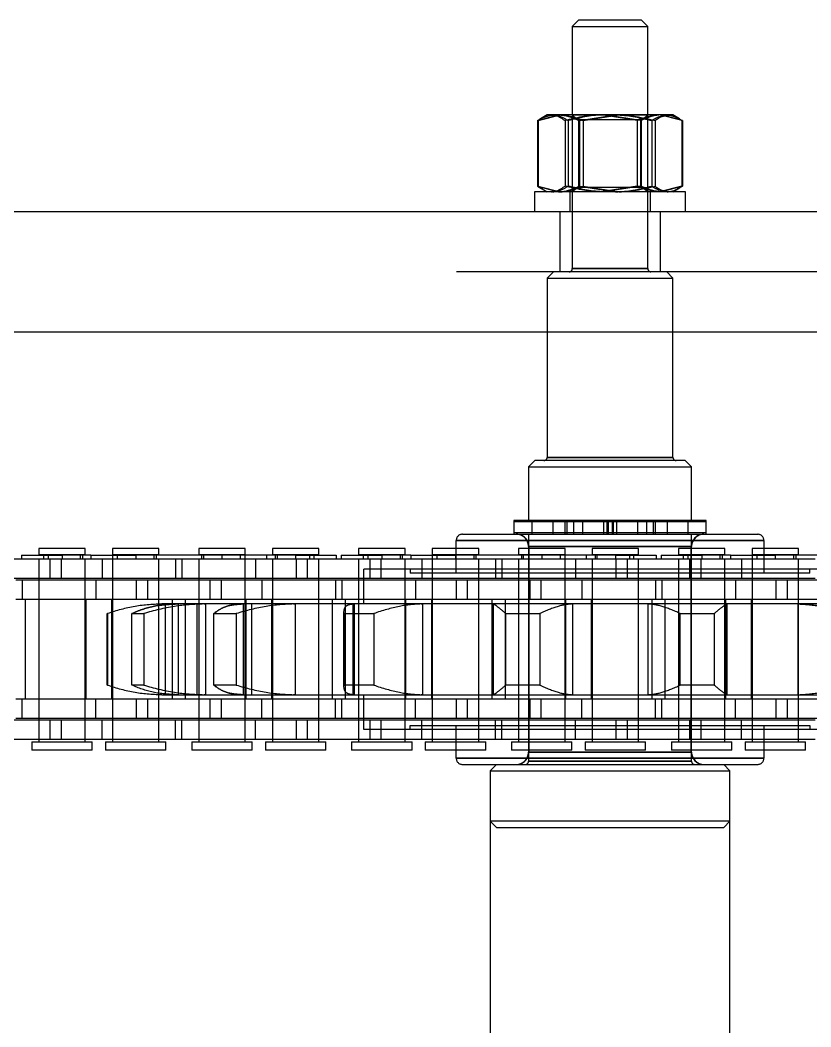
# Model space of a CAD drawing. Header units: metres. Extents: x 0 to 21025, y 0 to 14850.
# Drawn here: x 3496.2 to 3559, y 9271.4 to 9351.4 of the extents above; entities that cross this region are included whole.
import ezdxf

# ---------------------------------------------------------------- set-up
doc = ezdxf.new("R2010")
doc.units = ezdxf.units.M
doc.header["$LTSCALE"] = 25
doc.linetypes.add('HIDDEN2', pattern=[4.7625, 3.175, -1.5875])
doc.layers.add('SL4', color=4, linetype='Continuous')
doc.layers.add('ST1', color=7, linetype='HIDDEN2')

msp = doc.modelspace()

# ---------------------------------------------------------------- linework, layer by layer
at = {"layer": 'SL4'}
for p, q in [((3540.552, 9351.384), (3540.052, 9350.884)), ((3545.552, 9351.384), (3540.552, 9351.384)), ((3546.052, 9350.884), (3545.552, 9351.384)), ((3540.052, 9350.884), (3540.052, 9343.849)), ((3540.052, 9350.884), (3546.052, 9350.884)), ((3546.052, 9343.849), (3546.052, 9350.884)), ((3537.301, 9343.402), (3537.301, 9338.195)), ((3537.337, 9343.402), (3539.123, 9343.849)), ((3537.337, 9343.402), (3537.337, 9338.195)), ((3538.052, 9343.849), (3537.667, 9343.627)), ((3539.123, 9343.849), (3538.052, 9343.849)), ((3543.766, 9343.849), (3539.123, 9343.849)), ((3540.909, 9343.402), (3543.766, 9343.849)), ((3540.909, 9343.402), (3540.909, 9338.195)), ((3547.695, 9343.849), (3543.766, 9343.849)), ((3546.623, 9343.402), (3546.623, 9338.195)), ((3548.052, 9343.849), (3547.695, 9343.849)), ((3548.436, 9343.627), (3548.052, 9343.849)), ((3548.766, 9343.402), (3548.766, 9338.195)), ((3548.802, 9343.402), (3548.802, 9338.195)), ((3537.052, 9337.749), (3537.052, 9336.149)), ((3549.052, 9337.749), (3537.052, 9337.749)), ((3537.337, 9338.195), (3539.123, 9337.749)), ((3537.667, 9337.971), (3538.052, 9337.749)), ((3540.909, 9338.195), (3543.766, 9337.749)), ((3548.052, 9337.749), (3548.436, 9337.971)), ((3548.421, 9338.013), (3548.766, 9338.195)), ((3549.052, 9336.149), (3549.052, 9337.749)), ((4205.539, 9336.149), (2880.564, 9336.149)), ((2880.564, 9326.624), (4205.539, 9326.624))]:
    msp.add_line(p, q, dxfattribs=at)
for points, knots in [([(3537.337, 9343.402), (3537.427, 9343.478), (3537.539, 9343.575), (3537.656, 9343.608), (3537.68, 9343.615)], [0, 0, 0, 0, 0.793753, 1, 1, 1, 1]), ([(3539.123, 9343.849), (3539.165, 9343.848), (3539.768, 9343.842), (3540.359, 9343.614), (3540.909, 9343.402)], [0, 0, 0, 0, 0.070201, 1, 1, 1, 1]), ([(3543.766, 9343.849), (3543.834, 9343.848), (3544.798, 9343.842), (3545.744, 9343.614), (3546.623, 9343.402)], [0, 0, 0, 0, 0.070201, 1, 1, 1, 1]), ([(3546.623, 9343.402), (3546.713, 9343.469), (3547.062, 9343.731), (3547.425, 9343.799), (3547.695, 9343.849)], [0, 0, 0, 0, 0.2575513, 1, 1, 1, 1]), ([(3547.695, 9343.849), (3547.792, 9343.842), (3548.155, 9343.817), (3548.508, 9343.577), (3548.766, 9343.402)], [0, 0, 0, 0, 0.268634, 1, 1, 1, 1]), ([(3537.337, 9338.195), (3537.427, 9338.119), (3537.539, 9338.023), (3537.656, 9337.989), (3537.68, 9337.983)], [0, 0, 0, 0, 0.793753, 1, 1, 1, 1]), ([(3539.123, 9337.749), (3539.165, 9337.749), (3539.768, 9337.755), (3540.359, 9337.983), (3540.909, 9338.195)], [0, 0, 0, 0, 0.070201, 1, 1, 1, 1]), ([(3543.766, 9337.749), (3543.834, 9337.749), (3544.798, 9337.755), (3545.744, 9337.983), (3546.623, 9338.195)], [0, 0, 0, 0, 0.070201, 1, 1, 1, 1]), ([(3546.623, 9338.195), (3546.713, 9338.128), (3547.062, 9337.866), (3547.425, 9337.799), (3547.695, 9337.749)], [0, 0, 0, 0, 0.2575513, 1, 1, 1, 1])]:
    msp.add_open_spline(points, degree=3, knots=knots, dxfattribs=at)
at = {"layer": 'ST1'}
for p, q in [((3537.301, 9343.402), (3538.961, 9343.849)), ((3537.667, 9343.627), (3537.539, 9343.553)), ((3537.68, 9343.615), (3538.409, 9343.849)), ((3539.48, 9343.402), (3539.48, 9338.195)), ((3539.732, 9343.402), (3539.732, 9338.195)), ((3540.052, 9343.849), (3540.052, 9331.634)), ((3540.052, 9343.849), (3540.052, 9343.823)), ((3546.052, 9343.823), (3540.052, 9343.823)), ((3540.052, 9343.823), (3540.552, 9343.473)), ((3545.552, 9343.473), (3540.552, 9343.473)), ((3540.552, 9343.473), (3540.552, 9338.099)), ((3540.62, 9343.402), (3543.495, 9343.849)), ((3540.62, 9343.402), (3540.62, 9338.195)), ((3545.195, 9343.402), (3542.337, 9343.849)), ((3545.483, 9343.402), (3542.608, 9343.849)), ((3545.195, 9343.402), (3545.195, 9338.195)), ((3545.483, 9343.402), (3545.483, 9338.195)), ((3545.552, 9343.473), (3546.052, 9343.823)), ((3545.552, 9338.099), (3545.552, 9343.473)), ((3546.052, 9331.634), (3546.052, 9343.849)), ((3546.052, 9343.823), (3546.052, 9343.849)), ((3546.371, 9343.402), (3546.371, 9338.195)), ((3548.766, 9343.402), (3546.98, 9343.849)), ((3548.802, 9343.402), (3547.143, 9343.849)), ((3548.564, 9343.553), (3548.436, 9343.627)), ((3537.301, 9338.195), (3538.961, 9337.749)), ((3537.301, 9338.195), (3537.559, 9338.036)), ((3537.539, 9338.045), (3537.667, 9337.971)), ((3539.852, 9337.749), (3539.852, 9336.149)), ((3540.552, 9338.099), (3540.052, 9337.749)), ((3540.552, 9338.099), (3545.552, 9338.099)), ((3540.62, 9338.195), (3543.495, 9337.749)), ((3545.195, 9338.195), (3542.337, 9337.749)), ((3545.483, 9338.195), (3542.608, 9337.749)), ((3546.052, 9337.749), (3545.552, 9338.099)), ((3546.252, 9336.149), (3546.252, 9337.749)), ((3548.766, 9338.195), (3546.98, 9337.749)), ((3548.802, 9338.195), (3547.143, 9337.749)), ((3548.436, 9337.971), (3548.564, 9338.045)), ((3539.052, 9336.149), (3539.052, 9331.386)), ((3547.052, 9331.386), (3547.052, 9336.149)), ((4205.539, 9331.386), (2880.564, 9331.386)), ((3538.552, 9331.384), (3538.052, 9330.884)), ((3547.552, 9331.384), (3538.552, 9331.384)), ((3546.052, 9331.634), (3540.052, 9331.634)), ((3540.052, 9331.634), (3546.052, 9331.634)), ((3548.052, 9330.884), (3547.552, 9331.384)), ((3538.052, 9330.884), (3548.052, 9330.884)), ((3538.052, 9330.884), (3538.052, 9316.634)), ((3548.052, 9316.634), (3548.052, 9330.884)), ((2880.564, 9326.624), (4205.539, 9326.624)), ((3537.077, 9316.384), (3536.577, 9315.884)), ((3549.027, 9316.384), (3537.077, 9316.384)), ((3538.052, 9316.634), (3548.005, 9316.634)), ((3548.052, 9316.634), (3538.098, 9316.634)), ((3549.527, 9315.884), (3549.027, 9316.384)), ((3536.577, 9315.884), (3549.527, 9315.884)), ((3536.577, 9315.884), (3536.577, 9311.629)), ((3549.527, 9311.629), (3549.527, 9315.884)), ((3550.695, 9311.629), (3535.408, 9311.629)), ((3535.408, 9311.629), (3535.408, 9310.629)), ((3550.695, 9311.529), (3535.408, 9311.529)), ((3536.852, 9311.629), (3536.852, 9310.529)), ((3536.852, 9311.629), (3536.852, 9310.629)), ((3538.504, 9311.629), (3538.504, 9310.629)), ((3538.504, 9311.529), (3538.504, 9310.529)), ((3539.455, 9311.629), (3539.455, 9310.629)), ((3539.455, 9311.529), (3539.455, 9310.529)), ((3539.631, 9311.629), (3539.631, 9310.629)), ((3539.631, 9311.529), (3539.631, 9310.529)), ((3540.147, 9311.629), (3540.147, 9310.629)), ((3540.147, 9311.529), (3540.147, 9310.529)), ((3540.852, 9311.629), (3540.852, 9310.629)), ((3542.552, 9310.629), (3542.552, 9311.629)), ((3542.802, 9311.629), (3542.802, 9310.629)), ((3542.89, 9311.629), (3542.89, 9310.629)), ((3543.213, 9311.629), (3543.213, 9310.629)), ((3543.302, 9311.629), (3543.302, 9310.629)), ((3543.552, 9311.629), (3543.552, 9310.629)), ((3545.252, 9310.629), (3545.252, 9311.629)), ((3545.956, 9311.629), (3545.956, 9310.629)), ((3545.956, 9311.529), (3545.956, 9310.529)), ((3546.473, 9311.629), (3546.473, 9310.629)), ((3546.473, 9311.529), (3546.473, 9310.529)), ((3546.648, 9311.629), (3546.648, 9310.629)), ((3546.648, 9311.529), (3546.648, 9310.529)), ((3547.599, 9311.629), (3547.599, 9310.629)), ((3547.599, 9311.529), (3547.599, 9310.529)), ((3549.252, 9310.529), (3549.252, 9311.629)), ((3549.252, 9310.629), (3549.252, 9311.629)), ((3550.695, 9310.629), (3550.695, 9311.629)), ((3531.325, 9310.529), (3554.778, 9310.529)), ((3550.695, 9310.629), (3535.408, 9310.629)), ((3535.408, 9310.629), (3535.408, 9310.529)), ((3536.577, 9310.529), (3536.577, 9292.489)), ((3540.852, 9310.629), (3540.852, 9310.529)), ((3542.552, 9310.529), (3542.552, 9310.629)), ((3542.802, 9310.629), (3542.802, 9310.529)), ((3542.89, 9310.629), (3542.89, 9310.529)), ((3543.213, 9310.629), (3543.213, 9310.529)), ((3543.302, 9310.629), (3543.302, 9310.529)), ((3543.552, 9310.629), (3543.552, 9310.529)), ((3545.252, 9310.529), (3545.252, 9310.629)), ((3549.527, 9292.489), (3549.527, 9310.529)), ((3550.695, 9310.529), (3550.695, 9310.629)), ((3530.837, 9307.44), (3530.837, 9310.04)), ((3530.837, 9310.04), (3555.267, 9310.04)), ((3555.267, 9310.04), (3530.837, 9310.04)), ((3530.837, 9310.04), (3555.267, 9310.04)), ((3555.267, 9310.04), (3530.837, 9310.04)), ((3555.267, 9310.04), (3555.267, 9307.44)), ((3496.299, 9308.873), (3496.299, 9308.541)), ((3496.299, 9308.873), (3499.53, 9308.873)), ((3501.375, 9309.384), (3497.685, 9309.384)), ((3497.685, 9309.384), (3497.685, 9308.91)), ((3497.685, 9308.91), (3501.375, 9308.91)), ((3498.054, 9308.91), (3498.054, 9308.541)), ((3498.423, 9308.873), (3498.423, 9308.541)), ((3499.53, 9308.873), (3499.53, 9308.541)), ((3501.826, 9308.873), (3499.53, 9308.873)), ((3501.006, 9308.541), (3501.006, 9308.91)), ((3501.149, 9308.873), (3501.149, 9308.541)), ((3501.375, 9308.91), (3501.375, 9309.384)), ((3501.826, 9308.873), (3505.378, 9308.873)), ((3501.826, 9308.873), (3501.826, 9308.541)), ((3507.223, 9309.384), (3503.533, 9309.384)), ((3503.533, 9309.384), (3503.533, 9308.91)), ((3503.533, 9308.91), (3507.223, 9308.91)), ((3503.533, 9308.873), (3503.533, 9307.021)), ((3503.902, 9308.91), (3503.902, 9308.541)), ((3505.378, 9308.873), (3505.378, 9308.541)), ((3518.078, 9308.873), (3505.378, 9308.873)), ((3506.854, 9308.541), (3506.854, 9308.91)), ((3506.997, 9308.873), (3506.997, 9308.541)), ((3507.223, 9308.91), (3507.223, 9309.384)), ((3514.075, 9309.384), (3510.385, 9309.384)), ((3510.385, 9309.384), (3510.385, 9308.91)), ((3510.385, 9308.91), (3514.075, 9308.91)), ((3510.611, 9308.873), (3510.611, 9308.541)), ((3510.754, 9308.91), (3510.754, 9308.541)), ((3512.23, 9308.873), (3512.23, 9308.541)), ((3513.706, 9308.541), (3513.706, 9308.91)), ((3514.075, 9308.91), (3514.075, 9309.384)), ((3514.075, 9307.021), (3514.075, 9308.873)), ((3515.782, 9308.541), (3515.782, 9308.873)), ((3519.923, 9309.384), (3516.233, 9309.384)), ((3516.233, 9309.384), (3516.233, 9308.91)), ((3516.233, 9308.91), (3519.923, 9308.91)), ((3516.459, 9308.873), (3516.459, 9308.541)), ((3516.602, 9308.91), (3516.602, 9308.541)), ((3518.078, 9308.873), (3518.078, 9308.541)), ((3518.078, 9308.873), (3521.309, 9308.873)), ((3519.185, 9308.873), (3519.185, 9308.541)), ((3519.554, 9308.541), (3519.554, 9308.91)), ((3519.923, 9308.91), (3519.923, 9309.384)), ((3521.309, 9308.873), (3521.309, 9308.541)), ((3521.699, 9308.873), (3521.699, 9308.541)), ((3521.699, 9308.873), (3524.93, 9308.873)), ((3526.775, 9309.384), (3523.085, 9309.384)), ((3523.085, 9309.384), (3523.085, 9308.91)), ((3523.085, 9308.91), (3526.775, 9308.91)), ((3523.454, 9308.91), (3523.454, 9308.541)), ((3523.823, 9308.873), (3523.823, 9308.541)), ((3524.93, 9308.873), (3524.93, 9308.541)), ((3527.226, 9308.873), (3524.93, 9308.873)), ((3526.406, 9308.541), (3526.406, 9308.91)), ((3526.549, 9308.873), (3526.549, 9308.541)), ((3526.775, 9308.91), (3526.775, 9309.384)), ((3527.226, 9308.873), (3530.778, 9308.873)), ((3527.226, 9308.873), (3527.226, 9308.541)), ((3532.623, 9309.384), (3528.933, 9309.384)), ((3528.933, 9309.384), (3528.933, 9308.91)), ((3528.933, 9308.91), (3532.623, 9308.91)), ((3528.933, 9308.873), (3528.933, 9307.021)), ((3529.302, 9308.91), (3529.302, 9308.541)), ((3530.778, 9308.873), (3530.778, 9308.541)), ((3543.478, 9308.873), (3530.778, 9308.873)), ((3532.254, 9308.541), (3532.254, 9308.91)), ((3532.397, 9308.873), (3532.397, 9308.541)), ((3532.623, 9308.91), (3532.623, 9309.384)), ((3539.475, 9309.384), (3535.785, 9309.384)), ((3535.785, 9309.384), (3535.785, 9308.91)), ((3535.785, 9308.91), (3539.475, 9308.91)), ((3536.011, 9308.873), (3536.011, 9308.541)), ((3536.154, 9308.91), (3536.154, 9308.541)), ((3536.577, 9309.551), (3536.577, 9293.216)), ((3549.502, 9309.551), (3536.601, 9309.551)), ((3536.601, 9309.551), (3536.601, 9293.216)), ((3536.601, 9309.551), (3549.502, 9309.551)), ((3549.502, 9309.551), (3536.601, 9309.551)), ((3536.601, 9309.551), (3549.502, 9309.551)), ((3537.63, 9308.873), (3537.63, 9308.541)), ((3539.106, 9308.541), (3539.106, 9308.91)), ((3539.475, 9308.91), (3539.475, 9309.384)), ((3539.475, 9307.021), (3539.475, 9308.873)), ((3541.182, 9308.541), (3541.182, 9308.873)), ((3545.323, 9309.384), (3541.633, 9309.384)), ((3541.633, 9309.384), (3541.633, 9308.91)), ((3541.633, 9308.91), (3545.323, 9308.91)), ((3541.859, 9308.873), (3541.859, 9308.541)), ((3542.002, 9308.91), (3542.002, 9308.541)), ((3543.478, 9308.873), (3543.478, 9308.541)), ((3543.478, 9308.873), (3546.709, 9308.873)), ((3544.585, 9308.873), (3544.585, 9308.541)), ((3544.954, 9308.541), (3544.954, 9308.91)), ((3545.323, 9308.91), (3545.323, 9309.384)), ((3546.709, 9308.873), (3546.709, 9308.541)), ((3547.099, 9308.873), (3547.099, 9308.541)), ((3547.099, 9308.873), (3550.33, 9308.873)), ((3552.175, 9309.384), (3548.485, 9309.384)), ((3548.485, 9309.384), (3548.485, 9308.91)), ((3548.485, 9308.91), (3552.175, 9308.91)), ((3548.854, 9308.91), (3548.854, 9308.541)), ((3549.223, 9308.873), (3549.223, 9308.541)), ((3549.502, 9293.216), (3549.502, 9309.551)), ((3549.527, 9293.216), (3549.527, 9309.551)), ((3550.33, 9308.873), (3550.33, 9308.541)), ((3552.626, 9308.873), (3550.33, 9308.873)), ((3551.806, 9308.541), (3551.806, 9308.91)), ((3551.949, 9308.873), (3551.949, 9308.541)), ((3552.175, 9308.91), (3552.175, 9309.384)), ((3552.626, 9308.873), (3556.178, 9308.873)), ((3552.626, 9308.873), (3552.626, 9308.541)), ((3558.023, 9309.384), (3554.333, 9309.384)), ((3554.333, 9309.384), (3554.333, 9308.91)), ((3554.333, 9308.91), (3558.023, 9308.91)), ((3554.333, 9308.873), (3554.333, 9307.021)), ((3554.702, 9308.91), (3554.702, 9308.541)), ((3556.178, 9308.873), (3556.178, 9308.541)), ((3568.878, 9308.873), (3556.178, 9308.873)), ((3557.654, 9308.541), (3557.654, 9308.91)), ((3557.797, 9308.873), (3557.797, 9308.541)), ((3558.023, 9308.91), (3558.023, 9309.384)), ((3498.598, 9308.541), (3489.503, 9308.541)), ((3497.685, 9308.541), (3497.685, 9307.021)), ((3497.685, 9308.541), (3497.685, 9294.042)), ((3499.458, 9308.541), (3498.598, 9308.541)), ((3498.598, 9307.021), (3498.598, 9308.541)), ((3508.553, 9308.541), (3499.458, 9308.541)), ((3499.458, 9308.541), (3499.458, 9307.021)), ((3501.375, 9307.021), (3501.375, 9308.541)), ((3501.375, 9294.042), (3501.375, 9308.541)), ((3502.705, 9308.541), (3502.705, 9307.021)), ((3503.533, 9308.541), (3503.533, 9294.042)), ((3507.223, 9307.021), (3507.223, 9308.541)), ((3507.223, 9294.042), (3507.223, 9308.541)), ((3508.553, 9308.541), (3508.553, 9307.021)), ((3514.903, 9308.541), (3508.553, 9308.541)), ((3509.055, 9308.541), (3509.055, 9307.021)), ((3510.385, 9308.541), (3510.385, 9307.021)), ((3510.385, 9308.541), (3510.385, 9294.042)), ((3514.075, 9294.042), (3514.075, 9308.541)), ((3514.903, 9308.541), (3514.903, 9307.021)), ((3523.998, 9308.541), (3514.903, 9308.541)), ((3516.233, 9308.541), (3516.233, 9307.021)), ((3516.233, 9308.541), (3516.233, 9294.042)), ((3518.15, 9307.021), (3518.15, 9308.541)), ((3519.01, 9308.541), (3519.01, 9307.021)), ((3519.923, 9307.021), (3519.923, 9308.541)), ((3519.923, 9294.042), (3519.923, 9308.541)), ((3523.085, 9308.541), (3523.085, 9307.021)), ((3523.085, 9308.541), (3523.085, 9294.042)), ((3524.858, 9308.541), (3523.998, 9308.541)), ((3523.998, 9307.021), (3523.998, 9308.541)), ((3533.953, 9308.541), (3524.858, 9308.541)), ((3524.858, 9308.541), (3524.858, 9307.021)), ((3526.775, 9307.021), (3526.775, 9308.541)), ((3526.775, 9294.042), (3526.775, 9308.541)), ((3528.105, 9308.541), (3528.105, 9307.021)), ((3528.933, 9308.541), (3528.933, 9294.042)), ((3532.623, 9307.021), (3532.623, 9308.541)), ((3532.623, 9294.042), (3532.623, 9308.541)), ((3533.953, 9308.541), (3533.953, 9307.021)), ((3540.303, 9308.541), (3533.953, 9308.541)), ((3534.455, 9308.541), (3534.455, 9307.021)), ((3535.785, 9308.541), (3535.785, 9307.021)), ((3535.785, 9308.541), (3535.785, 9294.042)), ((3539.475, 9294.042), (3539.475, 9308.541)), ((3540.303, 9308.541), (3540.303, 9307.021)), ((3549.398, 9308.541), (3540.303, 9308.541)), ((3541.633, 9308.541), (3541.633, 9307.021)), ((3541.633, 9308.541), (3541.633, 9294.042)), ((3543.55, 9307.021), (3543.55, 9308.541)), ((3544.41, 9308.541), (3544.41, 9307.021)), ((3545.323, 9307.021), (3545.323, 9308.541)), ((3545.323, 9294.042), (3545.323, 9308.541)), ((3548.485, 9308.541), (3548.485, 9307.021)), ((3548.485, 9308.541), (3548.485, 9294.042)), ((3550.258, 9308.541), (3549.398, 9308.541)), ((3549.398, 9307.021), (3549.398, 9308.541)), ((3559.353, 9308.541), (3550.258, 9308.541)), ((3550.258, 9308.541), (3550.258, 9307.021)), ((3552.175, 9307.021), (3552.175, 9308.541)), ((3552.175, 9294.042), (3552.175, 9308.541)), ((3553.505, 9308.541), (3553.505, 9307.021)), ((3554.333, 9308.541), (3554.333, 9294.042)), ((3558.023, 9307.021), (3558.023, 9308.541)), ((3558.023, 9294.042), (3558.023, 9308.541)), ((3562.596, 9307.759), (3523.508, 9307.759)), ((3523.508, 9304.989), (3523.508, 9307.759)), ((3527.172, 9307.759), (3527.172, 9307.44)), ((3558.931, 9307.44), (3527.172, 9307.44)), ((3558.931, 9307.44), (3558.931, 9307.759)), ((3498.598, 9307.021), (3489.503, 9307.021)), ((3502.203, 9306.869), (3495.853, 9306.869)), ((3496.355, 9306.869), (3496.355, 9305.349)), ((3497.685, 9306.869), (3497.685, 9305.349)), ((3499.458, 9307.021), (3498.598, 9307.021)), ((3508.553, 9307.021), (3499.458, 9307.021)), ((3501.375, 9305.349), (3501.375, 9306.869)), ((3502.203, 9306.869), (3502.203, 9305.349)), ((3511.298, 9306.869), (3502.203, 9306.869)), ((3503.533, 9306.869), (3503.533, 9305.349)), ((3505.45, 9305.349), (3505.45, 9306.869)), ((3506.31, 9306.869), (3506.31, 9305.349)), ((3507.223, 9305.349), (3507.223, 9306.869)), ((3514.903, 9307.021), (3508.553, 9307.021)), ((3510.385, 9306.869), (3510.385, 9305.349)), ((3512.158, 9306.869), (3511.298, 9306.869)), ((3511.298, 9305.349), (3511.298, 9306.869)), ((3521.253, 9306.869), (3512.158, 9306.869)), ((3512.158, 9306.869), (3512.158, 9305.349)), ((3514.075, 9305.349), (3514.075, 9306.869)), ((3523.998, 9307.021), (3514.903, 9307.021)), ((3515.405, 9306.869), (3515.405, 9305.349)), ((3516.233, 9306.869), (3516.233, 9305.349)), ((3519.923, 9305.349), (3519.923, 9306.869)), ((3521.253, 9306.869), (3521.253, 9305.349)), ((3527.603, 9306.869), (3521.253, 9306.869)), ((3521.755, 9306.869), (3521.755, 9305.349)), ((3523.085, 9306.869), (3523.085, 9305.349)), ((3524.858, 9307.021), (3523.998, 9307.021)), ((3533.953, 9307.021), (3524.858, 9307.021)), ((3526.775, 9305.349), (3526.775, 9306.869)), ((3527.603, 9306.869), (3527.603, 9305.349)), ((3536.698, 9306.869), (3527.603, 9306.869)), ((3528.933, 9306.869), (3528.933, 9305.349)), ((3530.85, 9305.349), (3530.85, 9306.869)), ((3531.71, 9306.869), (3531.71, 9305.349)), ((3532.623, 9305.349), (3532.623, 9306.869)), ((3540.303, 9307.021), (3533.953, 9307.021)), ((3535.785, 9306.869), (3535.785, 9305.349)), ((3537.558, 9306.869), (3536.698, 9306.869)), ((3536.698, 9305.349), (3536.698, 9306.869)), ((3546.653, 9306.869), (3537.558, 9306.869)), ((3537.558, 9306.869), (3537.558, 9305.349)), ((3539.475, 9305.349), (3539.475, 9306.869)), ((3549.398, 9307.021), (3540.303, 9307.021)), ((3540.805, 9306.869), (3540.805, 9305.349)), ((3541.633, 9306.869), (3541.633, 9305.349)), ((3545.323, 9305.349), (3545.323, 9306.869)), ((3546.653, 9306.869), (3546.653, 9305.349)), ((3553.003, 9306.869), (3546.653, 9306.869)), ((3547.155, 9306.869), (3547.155, 9305.349)), ((3548.485, 9306.869), (3548.485, 9305.349)), ((3550.258, 9307.021), (3549.398, 9307.021)), ((3559.353, 9307.021), (3550.258, 9307.021)), ((3552.175, 9305.349), (3552.175, 9306.869)), ((3553.003, 9306.869), (3553.003, 9305.349)), ((3562.098, 9306.869), (3553.003, 9306.869)), ((3554.333, 9306.869), (3554.333, 9305.349)), ((3556.25, 9305.349), (3556.25, 9306.869)), ((3557.11, 9306.869), (3557.11, 9305.349)), ((3558.023, 9305.349), (3558.023, 9306.869)), ((3502.203, 9305.349), (3495.853, 9305.349)), ((3496.638, 9297.419), (3496.638, 9305.349)), ((3497.685, 9305.349), (3497.685, 9297.419)), ((3501.375, 9297.419), (3501.375, 9305.349)), ((3501.418, 9305.349), (3501.418, 9297.419)), ((3511.298, 9305.349), (3502.203, 9305.349)), ((3503.49, 9297.419), (3503.49, 9305.349)), ((3503.533, 9305.349), (3503.533, 9297.419)), ((3506.964, 9304.98), (3507.444, 9304.989)), ((3507.223, 9297.419), (3507.223, 9305.349)), ((3507.585, 9304.989), (3507.444, 9304.989)), ((3507.711, 9304.989), (3507.585, 9304.989)), ((3507.585, 9304.989), (3507.711, 9304.989)), ((3507.585, 9304.989), (3507.711, 9304.989)), ((3507.711, 9304.989), (3507.585, 9304.989)), ((3507.711, 9304.989), (3507.711, 9297.779)), ((3508.642, 9304.989), (3507.711, 9304.989)), ((3508.27, 9305.349), (3508.27, 9297.419)), ((3510.806, 9304.989), (3508.642, 9304.989)), ((3508.751, 9304.989), (3508.642, 9304.989)), ((3508.642, 9304.989), (3508.751, 9304.989)), ((3508.751, 9304.989), (3508.751, 9297.779)), ((3509.338, 9297.419), (3509.338, 9305.349)), ((3510.249, 9297.779), (3510.249, 9304.989)), ((3510.385, 9305.349), (3510.385, 9297.419)), ((3510.935, 9304.989), (3510.806, 9304.989)), ((3510.806, 9304.989), (3510.935, 9304.989)), ((3510.806, 9304.989), (3510.935, 9304.989)), ((3510.935, 9304.989), (3510.806, 9304.989)), ((3510.935, 9304.989), (3510.935, 9297.779)), ((3513.848, 9304.989), (3510.935, 9304.989)), ((3512.158, 9305.349), (3511.298, 9305.349)), ((3521.253, 9305.349), (3512.158, 9305.349)), ((3517.917, 9304.989), (3513.848, 9304.989)), ((3513.927, 9304.989), (3513.848, 9304.989)), ((3513.848, 9304.989), (3513.927, 9304.989)), ((3513.927, 9304.989), (3513.927, 9297.779)), ((3514.075, 9297.419), (3514.075, 9305.349)), ((3514.118, 9305.349), (3514.118, 9297.419)), ((3514.596, 9297.779), (3514.596, 9304.989)), ((3516.19, 9297.419), (3516.19, 9305.349)), ((3516.233, 9305.349), (3516.233, 9297.419)), ((3518.032, 9304.989), (3517.917, 9304.989)), ((3517.917, 9304.989), (3518.032, 9304.989)), ((3517.917, 9304.989), (3518.032, 9304.989)), ((3518.032, 9304.989), (3517.917, 9304.989)), ((3518.032, 9304.989), (3518.032, 9297.779)), ((3522.578, 9304.989), (3518.032, 9304.989)), ((3519.923, 9297.419), (3519.923, 9305.349)), ((3520.97, 9305.349), (3520.97, 9297.419)), ((3527.603, 9305.349), (3521.253, 9305.349)), ((3522.038, 9297.419), (3522.038, 9305.349)), ((3528.059, 9304.989), (3522.578, 9304.989)), ((3522.616, 9304.989), (3522.616, 9297.779)), ((3522.766, 9297.779), (3522.766, 9304.989)), ((3523.085, 9305.349), (3523.085, 9297.419)), ((3526.775, 9297.419), (3526.775, 9305.349)), ((3526.818, 9305.349), (3526.818, 9297.419)), ((3536.698, 9305.349), (3527.603, 9305.349)), ((3528.147, 9304.989), (3528.059, 9304.989)), ((3528.059, 9304.989), (3528.147, 9304.989)), ((3528.147, 9304.989), (3528.147, 9297.779)), ((3533.77, 9304.989), (3528.147, 9304.989)), ((3528.89, 9297.419), (3528.89, 9305.349)), ((3528.933, 9305.349), (3528.933, 9297.419)), ((3532.623, 9297.419), (3532.623, 9305.349)), ((3533.67, 9305.349), (3533.67, 9297.419)), ((3533.77, 9304.989), (3533.77, 9297.779)), ((3533.776, 9304.989), (3533.77, 9304.989)), ((3533.77, 9304.989), (3533.776, 9304.989)), ((3540.01, 9304.989), (3533.776, 9304.989)), ((3534.738, 9297.419), (3534.738, 9305.349)), ((3535.785, 9305.349), (3535.785, 9297.419)), ((3537.558, 9305.349), (3536.698, 9305.349)), ((3546.653, 9305.349), (3537.558, 9305.349)), ((3539.475, 9297.419), (3539.475, 9305.349)), ((3539.518, 9305.349), (3539.518, 9297.419)), ((3540.06, 9304.989), (3540.01, 9304.989)), ((3540.01, 9304.989), (3540.06, 9304.989)), ((3540.06, 9304.989), (3540.06, 9297.779)), ((3546.043, 9304.989), (3540.06, 9304.989)), ((3541.59, 9297.419), (3541.59, 9305.349)), ((3541.633, 9305.349), (3541.633, 9297.419)), ((3545.323, 9297.419), (3545.323, 9305.349)), ((3546.043, 9304.989), (3546.043, 9297.779)), ((3546.094, 9304.989), (3546.043, 9304.989)), ((3546.043, 9304.989), (3546.094, 9304.989)), ((3552.327, 9304.989), (3546.094, 9304.989)), ((3546.37, 9305.349), (3546.37, 9297.419)), ((3553.003, 9305.349), (3546.653, 9305.349)), ((3547.438, 9297.419), (3547.438, 9305.349)), ((3548.485, 9305.349), (3548.485, 9297.419)), ((3552.175, 9297.419), (3552.175, 9305.349)), ((3552.218, 9305.349), (3552.218, 9297.419)), ((3552.333, 9304.989), (3552.327, 9304.989)), ((3552.327, 9304.989), (3552.333, 9304.989)), ((3552.333, 9304.989), (3552.333, 9297.779)), ((3557.956, 9304.989), (3552.333, 9304.989)), ((3562.098, 9305.349), (3553.003, 9305.349)), ((3554.29, 9297.419), (3554.29, 9305.349)), ((3554.333, 9305.349), (3554.333, 9297.419)), ((3557.956, 9304.989), (3557.956, 9297.779)), ((3558.044, 9304.989), (3557.956, 9304.989)), ((3557.956, 9304.989), (3558.044, 9304.989)), ((3558.023, 9297.419), (3558.023, 9305.349)), ((3563.526, 9304.989), (3558.044, 9304.989)), ((3503.112, 9304.227), (3503.135, 9304.227)), ((3503.112, 9298.541), (3503.112, 9304.227)), ((3503.135, 9304.227), (3503.135, 9298.541)), ((3505.073, 9304.227), (3506.012, 9304.227)), ((3505.073, 9298.541), (3505.073, 9304.227)), ((3506.012, 9304.227), (3506.012, 9298.541)), ((3511.592, 9304.227), (3513.356, 9304.227)), ((3511.592, 9298.541), (3511.592, 9304.227)), ((3513.356, 9304.227), (3513.356, 9298.541)), ((3521.904, 9304.284), (3521.904, 9298.483)), ((3521.904, 9304.284), (3521.904, 9304.284)), ((3521.906, 9304.227), (3524.281, 9304.227)), ((3521.906, 9298.541), (3521.906, 9304.227)), ((3524.281, 9304.227), (3524.281, 9298.541)), ((3534.77, 9304.227), (3537.471, 9304.227)), ((3534.77, 9298.541), (3534.77, 9304.227)), ((3537.471, 9304.227), (3537.471, 9298.541)), ((3548.632, 9298.541), (3548.632, 9304.227)), ((3548.632, 9304.227), (3551.334, 9304.227)), ((3551.334, 9304.227), (3551.334, 9298.541)), ((3503.135, 9298.541), (3503.112, 9298.541)), ((3506.012, 9298.541), (3505.073, 9298.541)), ((3513.356, 9298.541), (3511.592, 9298.541)), ((3521.904, 9298.483), (3521.904, 9298.483)), ((3524.281, 9298.541), (3521.906, 9298.541)), ((3537.471, 9298.541), (3534.77, 9298.541)), ((3551.334, 9298.541), (3548.632, 9298.541)), ((3507.444, 9297.779), (3507.585, 9297.779)), ((3507.585, 9297.779), (3507.711, 9297.779)), ((3507.711, 9297.779), (3507.585, 9297.779)), ((3507.711, 9297.779), (3507.585, 9297.779)), ((3507.585, 9297.779), (3507.711, 9297.779)), ((3507.711, 9297.779), (3508.642, 9297.779)), ((3508.642, 9297.779), (3510.806, 9297.779)), ((3508.642, 9297.779), (3508.751, 9297.779)), ((3508.751, 9297.779), (3508.642, 9297.779)), ((3510.806, 9297.779), (3510.935, 9297.779)), ((3510.935, 9297.779), (3510.806, 9297.779)), ((3510.935, 9297.779), (3510.806, 9297.779)), ((3510.806, 9297.779), (3510.935, 9297.779)), ((3510.935, 9297.779), (3513.848, 9297.779)), ((3513.848, 9297.779), (3517.917, 9297.779)), ((3513.848, 9297.779), (3513.927, 9297.779)), ((3517.917, 9297.779), (3518.032, 9297.779)), ((3518.032, 9297.779), (3517.917, 9297.779)), ((3518.032, 9297.779), (3517.917, 9297.779)), ((3517.917, 9297.779), (3518.032, 9297.779)), ((3518.032, 9297.779), (3522.578, 9297.779)), ((3522.578, 9297.779), (3528.059, 9297.779)), ((3523.508, 9295.009), (3523.508, 9297.779)), ((3528.059, 9297.779), (3528.147, 9297.779)), ((3528.147, 9297.779), (3528.059, 9297.779)), ((3528.147, 9297.779), (3533.77, 9297.779)), ((3533.77, 9297.779), (3533.776, 9297.779)), ((3533.776, 9297.779), (3533.77, 9297.779)), ((3533.776, 9297.779), (3540.01, 9297.779)), ((3540.01, 9297.779), (3540.06, 9297.779)), ((3540.06, 9297.779), (3540.01, 9297.779)), ((3540.06, 9297.779), (3546.043, 9297.779)), ((3546.043, 9297.779), (3546.094, 9297.779)), ((3546.094, 9297.779), (3546.043, 9297.779)), ((3546.094, 9297.779), (3552.327, 9297.779)), ((3552.327, 9297.779), (3552.333, 9297.779)), ((3552.333, 9297.779), (3552.327, 9297.779)), ((3552.333, 9297.779), (3557.956, 9297.779)), ((3557.956, 9297.779), (3558.044, 9297.779)), ((3558.044, 9297.779), (3557.956, 9297.779)), ((3558.044, 9297.779), (3563.526, 9297.779)), ((3502.203, 9297.419), (3495.853, 9297.419)), ((3496.355, 9295.899), (3496.355, 9297.419)), ((3497.685, 9297.419), (3497.685, 9295.899)), ((3501.375, 9295.899), (3501.375, 9297.419)), ((3502.203, 9295.899), (3502.203, 9297.419)), ((3511.298, 9297.419), (3502.203, 9297.419)), ((3503.533, 9297.419), (3503.533, 9295.899)), ((3505.45, 9295.899), (3505.45, 9297.419)), ((3506.31, 9297.419), (3506.31, 9295.899)), ((3507.223, 9295.899), (3507.223, 9297.419)), ((3510.385, 9297.419), (3510.385, 9295.899)), ((3512.158, 9297.419), (3511.298, 9297.419)), ((3511.298, 9295.899), (3511.298, 9297.419)), ((3521.253, 9297.419), (3512.158, 9297.419)), ((3512.158, 9297.419), (3512.158, 9295.899)), ((3514.075, 9295.899), (3514.075, 9297.419)), ((3515.405, 9295.899), (3515.405, 9297.419)), ((3516.233, 9297.419), (3516.233, 9295.899)), ((3519.923, 9295.899), (3519.923, 9297.419)), ((3521.253, 9295.899), (3521.253, 9297.419)), ((3527.603, 9297.419), (3521.253, 9297.419)), ((3521.755, 9295.899), (3521.755, 9297.419)), ((3523.085, 9297.419), (3523.085, 9295.899)), ((3526.775, 9295.899), (3526.775, 9297.419)), ((3527.603, 9295.899), (3527.603, 9297.419)), ((3536.698, 9297.419), (3527.603, 9297.419)), ((3528.933, 9297.419), (3528.933, 9295.899)), ((3530.85, 9295.899), (3530.85, 9297.419)), ((3531.71, 9297.419), (3531.71, 9295.899)), ((3532.623, 9295.899), (3532.623, 9297.419)), ((3535.785, 9297.419), (3535.785, 9295.899)), ((3537.558, 9297.419), (3536.698, 9297.419)), ((3536.698, 9295.899), (3536.698, 9297.419)), ((3546.653, 9297.419), (3537.558, 9297.419)), ((3537.558, 9297.419), (3537.558, 9295.899)), ((3539.475, 9295.899), (3539.475, 9297.419)), ((3540.805, 9295.899), (3540.805, 9297.419)), ((3541.633, 9297.419), (3541.633, 9295.899)), ((3545.323, 9295.899), (3545.323, 9297.419)), ((3546.653, 9295.899), (3546.653, 9297.419)), ((3553.003, 9297.419), (3546.653, 9297.419)), ((3547.155, 9295.899), (3547.155, 9297.419)), ((3548.485, 9297.419), (3548.485, 9295.899)), ((3552.175, 9295.899), (3552.175, 9297.419)), ((3553.003, 9295.899), (3553.003, 9297.419)), ((3562.098, 9297.419), (3553.003, 9297.419)), ((3554.333, 9297.419), (3554.333, 9295.899)), ((3556.25, 9295.899), (3556.25, 9297.419)), ((3557.11, 9297.419), (3557.11, 9295.899)), ((3558.023, 9295.899), (3558.023, 9297.419)), ((3498.598, 9295.747), (3489.503, 9295.747)), ((3502.203, 9295.899), (3495.853, 9295.899)), ((3497.685, 9295.747), (3497.685, 9294.227)), ((3499.458, 9295.747), (3498.598, 9295.747)), ((3498.598, 9294.227), (3498.598, 9295.747)), ((3508.553, 9295.747), (3499.458, 9295.747)), ((3499.458, 9295.747), (3499.458, 9294.227)), ((3501.375, 9294.227), (3501.375, 9295.747)), ((3511.298, 9295.899), (3502.203, 9295.899)), ((3502.705, 9294.227), (3502.705, 9295.747)), ((3503.533, 9295.747), (3503.533, 9294.227)), ((3507.223, 9294.227), (3507.223, 9295.747)), ((3508.553, 9294.227), (3508.553, 9295.747)), ((3514.903, 9295.747), (3508.553, 9295.747)), ((3509.055, 9294.227), (3509.055, 9295.747)), ((3510.385, 9295.747), (3510.385, 9294.227)), ((3512.158, 9295.899), (3511.298, 9295.899)), ((3521.253, 9295.899), (3512.158, 9295.899)), ((3514.075, 9294.227), (3514.075, 9295.747)), ((3514.903, 9294.227), (3514.903, 9295.747)), ((3523.998, 9295.747), (3514.903, 9295.747)), ((3516.233, 9295.747), (3516.233, 9294.227)), ((3518.15, 9294.227), (3518.15, 9295.747)), ((3519.01, 9295.747), (3519.01, 9294.227)), ((3519.923, 9294.227), (3519.923, 9295.747)), ((3527.603, 9295.899), (3521.253, 9295.899)), ((3523.085, 9295.747), (3523.085, 9294.227)), ((3524.858, 9295.747), (3523.998, 9295.747)), ((3523.998, 9294.227), (3523.998, 9295.747)), ((3533.953, 9295.747), (3524.858, 9295.747)), ((3524.858, 9295.747), (3524.858, 9294.227)), ((3526.775, 9294.227), (3526.775, 9295.747)), ((3527.172, 9295.009), (3527.172, 9295.327)), ((3527.172, 9295.327), (3558.931, 9295.327)), ((3536.698, 9295.899), (3527.603, 9295.899)), ((3528.105, 9294.227), (3528.105, 9295.747)), ((3528.933, 9295.747), (3528.933, 9294.227)), ((3530.837, 9292.727), (3530.837, 9295.327)), ((3532.623, 9294.227), (3532.623, 9295.747)), ((3533.953, 9294.227), (3533.953, 9295.747)), ((3540.303, 9295.747), (3533.953, 9295.747)), ((3534.455, 9294.227), (3534.455, 9295.747)), ((3535.785, 9295.747), (3535.785, 9294.227)), ((3537.558, 9295.899), (3536.698, 9295.899)), ((3546.653, 9295.899), (3537.558, 9295.899)), ((3539.475, 9294.227), (3539.475, 9295.747)), ((3540.303, 9294.227), (3540.303, 9295.747)), ((3549.398, 9295.747), (3540.303, 9295.747)), ((3541.633, 9295.747), (3541.633, 9294.227)), ((3543.55, 9294.227), (3543.55, 9295.747)), ((3544.41, 9295.747), (3544.41, 9294.227)), ((3545.323, 9294.227), (3545.323, 9295.747)), ((3553.003, 9295.899), (3546.653, 9295.899)), ((3548.485, 9295.747), (3548.485, 9294.227)), ((3550.258, 9295.747), (3549.398, 9295.747)), ((3549.398, 9294.227), (3549.398, 9295.747)), ((3559.353, 9295.747), (3550.258, 9295.747)), ((3550.258, 9295.747), (3550.258, 9294.227)), ((3552.175, 9294.227), (3552.175, 9295.747)), ((3562.098, 9295.899), (3553.003, 9295.899)), ((3553.505, 9294.227), (3553.505, 9295.747)), ((3554.333, 9295.747), (3554.333, 9294.227)), ((3555.267, 9295.327), (3555.267, 9292.727)), ((3558.023, 9294.227), (3558.023, 9295.747)), ((3558.931, 9295.327), (3558.931, 9295.009)), ((3562.596, 9295.009), (3523.508, 9295.009)), ((3498.598, 9294.227), (3489.503, 9294.227)), ((3497.131, 9294.042), (3501.928, 9294.042)), ((3497.131, 9294.042), (3497.131, 9293.384)), ((3499.458, 9294.227), (3498.598, 9294.227)), ((3508.553, 9294.227), (3499.458, 9294.227)), ((3501.928, 9293.384), (3501.928, 9294.042)), ((3502.98, 9294.042), (3507.777, 9294.042)), ((3502.98, 9294.042), (3502.98, 9293.384)), ((3507.777, 9293.384), (3507.777, 9294.042)), ((3514.903, 9294.227), (3508.553, 9294.227)), ((3509.831, 9294.042), (3514.628, 9294.042)), ((3509.831, 9294.042), (3509.831, 9293.384)), ((3514.628, 9293.384), (3514.628, 9294.042)), ((3523.998, 9294.227), (3514.903, 9294.227)), ((3515.68, 9294.042), (3520.477, 9294.042)), ((3515.68, 9294.042), (3515.68, 9293.384)), ((3520.477, 9293.384), (3520.477, 9294.042)), ((3522.531, 9294.042), (3527.328, 9294.042)), ((3522.531, 9294.042), (3522.531, 9293.384)), ((3524.858, 9294.227), (3523.998, 9294.227)), ((3533.953, 9294.227), (3524.858, 9294.227)), ((3527.328, 9293.384), (3527.328, 9294.042)), ((3528.38, 9294.042), (3533.177, 9294.042)), ((3528.38, 9294.042), (3528.38, 9293.384)), ((3533.177, 9293.384), (3533.177, 9294.042)), ((3540.303, 9294.227), (3533.953, 9294.227)), ((3535.231, 9294.042), (3540.028, 9294.042)), ((3535.231, 9294.042), (3535.231, 9293.384)), ((3540.028, 9293.384), (3540.028, 9294.042)), ((3549.398, 9294.227), (3540.303, 9294.227)), ((3541.08, 9294.042), (3545.877, 9294.042)), ((3541.08, 9294.042), (3541.08, 9293.384)), ((3545.877, 9293.384), (3545.877, 9294.042)), ((3547.931, 9294.042), (3552.728, 9294.042)), ((3547.931, 9294.042), (3547.931, 9293.384)), ((3550.258, 9294.227), (3549.398, 9294.227)), ((3559.353, 9294.227), (3550.258, 9294.227)), ((3552.728, 9293.384), (3552.728, 9294.042)), ((3553.78, 9294.042), (3558.577, 9294.042)), ((3553.78, 9294.042), (3553.78, 9293.384)), ((3558.577, 9293.384), (3558.577, 9294.042)), ((3501.928, 9293.384), (3497.131, 9293.384)), ((3507.777, 9293.384), (3502.98, 9293.384)), ((3514.628, 9293.384), (3509.831, 9293.384)), ((3520.477, 9293.384), (3515.68, 9293.384)), ((3527.328, 9293.384), (3522.531, 9293.384)), ((3533.177, 9293.384), (3528.38, 9293.384)), ((3540.028, 9293.384), (3535.231, 9293.384)), ((3549.502, 9293.216), (3536.601, 9293.216)), ((3536.601, 9293.216), (3549.502, 9293.216)), ((3549.502, 9293.216), (3536.601, 9293.216)), ((3536.601, 9293.216), (3549.502, 9293.216)), ((3545.877, 9293.384), (3541.08, 9293.384)), ((3552.728, 9293.384), (3547.931, 9293.384)), ((3558.577, 9293.384), (3553.78, 9293.384)), ((3530.837, 9292.727), (3555.267, 9292.727)), ((3555.267, 9292.727), (3530.837, 9292.727)), ((3530.837, 9292.727), (3555.267, 9292.727)), ((3555.267, 9292.727), (3530.837, 9292.727)), ((3531.325, 9292.239), (3554.778, 9292.239)), ((3534.027, 9292.239), (3533.527, 9291.739)), ((3549.527, 9292.489), (3536.577, 9292.489)), ((3536.577, 9292.489), (3549.527, 9292.489)), ((3552.577, 9291.739), (3552.077, 9292.239)), ((3533.527, 9291.739), (3552.577, 9291.739)), ((3533.527, 9291.739), (3533.527, 9287.739)), ((3552.577, 9287.739), (3552.577, 9291.739)), ((3552.577, 9287.739), (3533.527, 9287.739)), ((3533.527, 9287.739), (3534.027, 9287.239)), ((3533.527, 9287.739), (3533.527, 9261.149)), ((3534.027, 9287.239), (3552.077, 9287.239)), ((3552.077, 9287.239), (3552.577, 9287.739)), ((3552.577, 9261.149), (3552.577, 9287.739))]:
    msp.add_line(p, q, dxfattribs=at)
for centre, radius, start, end in [((3539.802, 9331.634), 0.25, 270, 0), ((3546.302, 9331.634), 0.25, 180, 270), ((3537.802, 9316.634), 0.25, 270, 0), ((3548.302, 9316.634), 0.25, 180, 270), ((3531.325, 9310.04), 0.489, 90, 180), ((3535.599, 9309.551), 0.977, 0, 90), ((3535.626, 9309.553), 0.975, 359.89099, 89.89057), ((3550.477, 9309.553), 0.975, 90.10943, 180.10901), ((3550.504, 9309.551), 0.977, 90, 180), ((3554.778, 9310.04), 0.489, 0, 90), ((3535.599, 9293.216), 0.977, 270, 0), ((3535.626, 9293.214), 0.975, 270.10943, 0.10901), ((3550.477, 9293.214), 0.975, 179.89099, 269.89057), ((3550.504, 9293.216), 0.977, 180, 270), ((3531.325, 9292.727), 0.489, 180, 270), ((3536.327, 9292.489), 0.25, 270, 0), ((3549.777, 9292.489), 0.25, 180, 270), ((3554.778, 9292.727), 0.489, 270, 0)]:
    msp.add_arc(centre, radius, start, end, dxfattribs=at)
for points, knots in [([(3537.301, 9343.402), (3537.403, 9343.469), (3537.799, 9343.731), (3538.211, 9343.799), (3538.517, 9343.849)], [0, 0, 0, 0, 0.257551, 1, 1, 1, 1]), ([(3538.409, 9343.849), (3538.506, 9343.842), (3538.869, 9343.817), (3539.222, 9343.577), (3539.48, 9343.402)], [0, 0, 0, 0, 0.268634, 1, 1, 1, 1]), ([(3538.517, 9343.849), (3538.627, 9343.842), (3539.039, 9343.817), (3539.439, 9343.577), (3539.732, 9343.402)], [0, 0, 0, 0, 0.268634, 1, 1, 1, 1]), ([(3538.961, 9343.849), (3539, 9343.848), (3539.56, 9343.842), (3540.109, 9343.614), (3540.62, 9343.402)], [0, 0, 0, 0, 0.070201, 1, 1, 1, 1]), ([(3542.337, 9343.849), (3542.27, 9343.848), (3541.305, 9343.842), (3540.359, 9343.614), (3539.48, 9343.402)], [0, 0, 0, 0, 0.070201, 1, 1, 1, 1]), ([(3542.608, 9343.849), (3542.54, 9343.848), (3541.569, 9343.842), (3540.617, 9343.614), (3539.732, 9343.402)], [0, 0, 0, 0, 0.070201, 1, 1, 1, 1]), ([(3543.495, 9343.849), (3543.564, 9343.848), (3544.535, 9343.842), (3545.486, 9343.614), (3546.371, 9343.402)], [0, 0, 0, 0, 0.070201, 1, 1, 1, 1]), ([(3546.98, 9343.849), (3546.938, 9343.848), (3546.335, 9343.842), (3545.744, 9343.614), (3545.195, 9343.402)], [0, 0, 0, 0, 0.070201, 1, 1, 1, 1]), ([(3547.143, 9343.849), (3547.103, 9343.848), (3546.543, 9343.842), (3545.994, 9343.614), (3545.483, 9343.402)], [0, 0, 0, 0, 0.070201, 1, 1, 1, 1]), ([(3546.371, 9343.402), (3546.473, 9343.469), (3546.869, 9343.731), (3547.281, 9343.799), (3547.587, 9343.849)], [0, 0, 0, 0, 0.257551, 1, 1, 1, 1]), ([(3547.587, 9343.849), (3547.697, 9343.843), (3548.021, 9343.828), (3548.337, 9343.643), (3548.545, 9343.522)], [0, 0, 0, 0, 0.341173, 1, 1, 1, 1]), ([(3538.409, 9337.749), (3538.506, 9337.755), (3538.869, 9337.78), (3539.222, 9338.02), (3539.48, 9338.195)], [0, 0, 0, 0, 0.268634, 1, 1, 1, 1]), ([(3538.517, 9337.749), (3538.627, 9337.755), (3539.039, 9337.78), (3539.439, 9338.02), (3539.732, 9338.195)], [0, 0, 0, 0, 0.268634, 1, 1, 1, 1]), ([(3538.961, 9337.749), (3539, 9337.749), (3539.56, 9337.755), (3540.109, 9337.983), (3540.62, 9338.195)], [0, 0, 0, 0, 0.070201, 1, 1, 1, 1]), ([(3542.337, 9337.749), (3542.27, 9337.749), (3541.305, 9337.755), (3540.359, 9337.983), (3539.48, 9338.195)], [0, 0, 0, 0, 0.070201, 1, 1, 1, 1]), ([(3542.608, 9337.749), (3542.54, 9337.749), (3541.569, 9337.755), (3540.617, 9337.983), (3539.732, 9338.195)], [0, 0, 0, 0, 0.070201, 1, 1, 1, 1]), ([(3543.495, 9337.749), (3543.564, 9337.749), (3544.535, 9337.755), (3545.486, 9337.983), (3546.371, 9338.195)], [0, 0, 0, 0, 0.070201, 1, 1, 1, 1]), ([(3546.98, 9337.749), (3546.938, 9337.749), (3546.335, 9337.755), (3545.744, 9337.983), (3545.195, 9338.195)], [0, 0, 0, 0, 0.070201, 1, 1, 1, 1]), ([(3547.143, 9337.749), (3547.103, 9337.749), (3546.543, 9337.755), (3545.994, 9337.983), (3545.483, 9338.195)], [0, 0, 0, 0, 0.070201, 1, 1, 1, 1]), ([(3546.371, 9338.195), (3546.473, 9338.128), (3546.869, 9337.866), (3547.281, 9337.799), (3547.587, 9337.749)], [0, 0, 0, 0, 0.257551, 1, 1, 1, 1]), ([(3547.587, 9337.749), (3547.697, 9337.755), (3548.109, 9337.78), (3548.509, 9338.02), (3548.802, 9338.195)], [0, 0, 0, 0, 0.268634, 1, 1, 1, 1]), ([(3507.585, 9304.989), (3506.819, 9304.953), (3505.239, 9304.88), (3503.851, 9304.449), (3503.135, 9304.227)], [0, 0, 0, 0, 0.4847248, 1, 1, 1, 1]), ([(3505.073, 9304.227), (3505.612, 9304.449), (3506.656, 9304.88), (3507.993, 9304.953), (3508.642, 9304.989)], [0, 0, 0, 0, 0.5152637, 1, 1, 1, 1]), ([(3508.642, 9304.989), (3507.993, 9304.953), (3506.656, 9304.88), (3505.612, 9304.449), (3505.073, 9304.227)], [0, 0, 0, 0, 0.484736, 1, 1, 1, 1]), ([(3510.806, 9304.989), (3510.015, 9304.953), (3508.383, 9304.88), (3506.818, 9304.449), (3506.012, 9304.227)], [0, 0, 0, 0, 0.484722, 1, 1, 1, 1]), ([(3511.592, 9304.227), (3511.888, 9304.449), (3512.463, 9304.88), (3513.396, 9304.953), (3513.848, 9304.989)], [0, 0, 0, 0, 0.5152633, 1, 1, 1, 1]), ([(3513.848, 9304.989), (3513.396, 9304.953), (3512.463, 9304.88), (3511.888, 9304.449), (3511.592, 9304.227)], [0, 0, 0, 0, 0.484737, 1, 1, 1, 1]), ([(3517.917, 9304.989), (3517.196, 9304.953), (3515.708, 9304.88), (3514.155, 9304.449), (3513.356, 9304.227)], [0, 0, 0, 0, 0.484736, 1, 1, 1, 1]), ([(3521.906, 9304.227), (3521.924, 9304.449), (3521.96, 9304.88), (3522.376, 9304.953), (3522.578, 9304.989)], [0, 0, 0, 0, 0.51526, 1, 1, 1, 1]), ([(3528.059, 9304.989), (3527.495, 9304.953), (3526.331, 9304.88), (3524.978, 9304.449), (3524.281, 9304.227)], [0, 0, 0, 0, 0.484737, 1, 1, 1, 1]), ([(3534.77, 9304.227), (3534.508, 9304.449), (3534, 9304.88), (3533.849, 9304.953), (3533.776, 9304.989)], [0, 0, 0, 0, 0.515254, 1, 1, 1, 1]), ([(3540.01, 9304.989), (3539.671, 9304.953), (3538.971, 9304.88), (3537.981, 9304.449), (3537.471, 9304.227)], [0, 0, 0, 0, 0.484735, 1, 1, 1, 1]), ([(3548.632, 9304.227), (3548.122, 9304.449), (3547.132, 9304.88), (3546.433, 9304.953), (3546.094, 9304.989)], [0, 0, 0, 0, 0.515257, 1, 1, 1, 1]), ([(3552.327, 9304.989), (3552.254, 9304.953), (3552.103, 9304.88), (3551.595, 9304.449), (3551.334, 9304.227)], [0, 0, 0, 0, 0.484725, 1, 1, 1, 1]), ([(3561.822, 9304.227), (3561.125, 9304.449), (3559.772, 9304.88), (3558.608, 9304.953), (3558.044, 9304.989)], [0, 0, 0, 0, 0.515263, 1, 1, 1, 1]), ([(3558.044, 9304.989), (3558.608, 9304.953), (3559.772, 9304.88), (3561.125, 9304.449), (3561.822, 9304.227)], [0, 0, 0, 0, 0.484737, 1, 1, 1, 1]), ([(3503.135, 9298.541), (3503.851, 9298.318), (3505.239, 9297.887), (3506.819, 9297.814), (3507.585, 9297.779)], [0, 0, 0, 0, 0.515254, 1, 1, 1, 1]), ([(3508.642, 9297.779), (3507.993, 9297.814), (3506.656, 9297.887), (3505.612, 9298.318), (3505.073, 9298.541)], [0, 0, 0, 0, 0.484736, 1, 1, 1, 1]), ([(3506.012, 9298.541), (3506.818, 9298.318), (3508.382, 9297.887), (3510.015, 9297.814), (3510.806, 9297.779)], [0, 0, 0, 0, 0.515256, 1, 1, 1, 1]), ([(3513.848, 9297.779), (3513.396, 9297.814), (3512.463, 9297.887), (3511.888, 9298.318), (3511.592, 9298.541)], [0, 0, 0, 0, 0.4847365, 1, 1, 1, 1]), ([(3511.592, 9298.541), (3511.888, 9298.318), (3512.463, 9297.887), (3513.396, 9297.814), (3513.848, 9297.779)], [0, 0, 0, 0, 0.515263, 1, 1, 1, 1]), ([(3513.356, 9298.541), (3514.155, 9298.318), (3515.708, 9297.887), (3517.196, 9297.814), (3517.917, 9297.779)], [0, 0, 0, 0, 0.515264, 1, 1, 1, 1]), ([(3522.578, 9297.779), (3522.376, 9297.814), (3521.96, 9297.887), (3521.924, 9298.318), (3521.906, 9298.541)], [0, 0, 0, 0, 0.484735, 1, 1, 1, 1]), ([(3524.281, 9298.541), (3524.978, 9298.318), (3526.331, 9297.887), (3527.495, 9297.814), (3528.059, 9297.779)], [0, 0, 0, 0, 0.515263, 1, 1, 1, 1]), ([(3533.776, 9297.779), (3533.849, 9297.814), (3534, 9297.887), (3534.508, 9298.318), (3534.77, 9298.541)], [0, 0, 0, 0, 0.484725, 1, 1, 1, 1]), ([(3537.471, 9298.541), (3537.981, 9298.318), (3538.971, 9297.887), (3539.671, 9297.814), (3540.01, 9297.779)], [0, 0, 0, 0, 0.515258, 1, 1, 1, 1]), ([(3546.094, 9297.779), (3546.433, 9297.814), (3547.132, 9297.887), (3548.122, 9298.318), (3548.632, 9298.541)], [0, 0, 0, 0, 0.484735, 1, 1, 1, 1]), ([(3551.334, 9298.541), (3551.595, 9298.318), (3552.103, 9297.887), (3552.254, 9297.814), (3552.327, 9297.779)], [0, 0, 0, 0, 0.515254, 1, 1, 1, 1]), ([(3558.044, 9297.779), (3558.608, 9297.814), (3559.772, 9297.887), (3561.125, 9298.318), (3561.822, 9298.541)], [0, 0, 0, 0, 0.484736, 1, 1, 1, 1])]:
    msp.add_open_spline(points, degree=3, knots=knots, dxfattribs=at)

doc.saveas('drawing.dxf')
